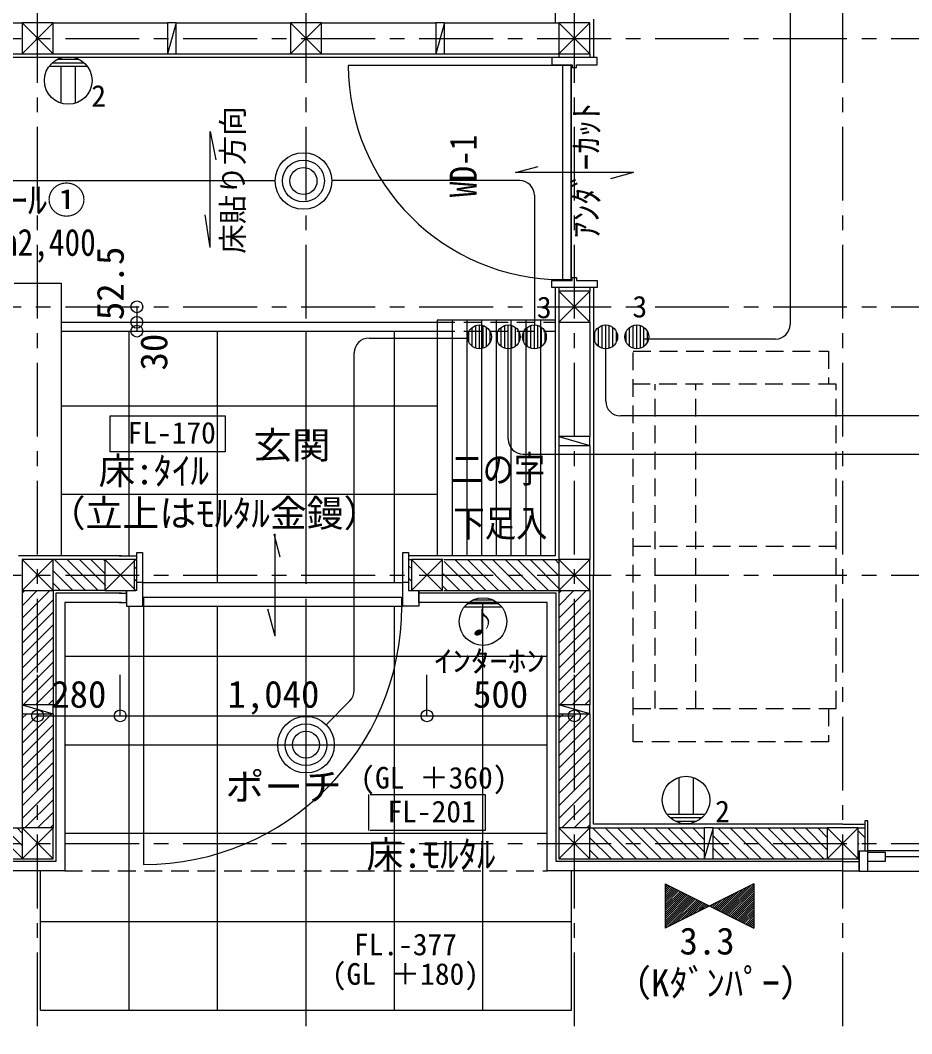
# Model space of a CAD drawing. Units: millimetres at full size, sheet at 1:50. Extents: x -16792 to 54909, y -26252 to 25759.
# Drawn here: x -3395 to -373, y -4376 to -940 of the extents above; entities that cross this region are included whole.
import ezdxf
from ezdxf.enums import TextEntityAlignment as Align

# ---------------------------------------------------------------- set-up
doc = ezdxf.new("R2010")
doc.units = ezdxf.units.MM
doc.header["$LTSCALE"] = 50
doc.header["$PDMODE"] = 32
doc.header["$PDSIZE"] = 40
doc.linetypes.add('CHAIN1', pattern=[8, 5, -1, 1, -1])
doc.linetypes.add('DASHED1', pattern=[1.8, 1.2, -0.6])
for name, color, linetype, lineweight in [('3-1_通り芯・通り番号', 7, 'Continuous', 13), ('3-2_柱(黄)', 4, 'Continuous', 5), ('3-3_仕上線(黄)', 3, 'Continuous', 20), ('3-4_下地・間柱(水色)', 4, 'Continuous', 5), ('3-5_サッシ・室内建具', 7, 'Continuous', 13), ('3-6_住宅設備・造作', 4, 'Continuous', 5), ('3-7_家具点線', 4, 'DASHED1', 5), ('3-8_ハッチング', 1, 'Continuous', 9), ('3-A_文字', 7, 'Continuous', 13), ('3-F_寸法・方位', 7, 'Continuous', 13), ('8-1', 134, 'Continuous', 13), ('8-2', 6, 'Continuous', 13), ('8-A', 6, 'Continuous', 13), ('C-0', 6, 'Continuous', 13)]:
    doc.layers.add(name, color=color, linetype=linetype, lineweight=lineweight)
doc.layers.add('C-A', color=6, linetype='Continuous')
doc.styles.add('ＭＳ ゴシック', font='')
doc.styles.get('ＭＳ ゴシック').set_extended_font_data('MS Gothic')

msp = doc.modelspace()

# ---------------------------------------------------------------- linework, layer by layer
at = {"layer": '3-1_通り芯・通り番号', "color": 1, "linetype": 'CHAIN1', "lineweight": 9}
for p, q in [((-3336.26, -5551.2), (-3336.26, 6242.32)), ((-2426.26, -5551.2), (-2426.26, 6242.32)), ((-1516.26, -5551.2), (-1516.26, 6242.32)), ((-606.26, -5551.2), (-606.26, 6242.32)), ((-7242.18, -1001.2), (4082.32, -1001.2)), ((-7242.18, -1911.2), (4082.32, -1911.2)), ((-7242.18, -2821.2), (4082.32, -2821.2)), ((-7242.18, -3731.2), (4082.32, -3731.2))]:
    msp.add_line(p, q, dxfattribs=at)
at = {"layer": '3-2_柱(黄)'}
for p, q in [((-3283.76, -1053.7), (-3388.76, -948.7)), ((-3388.76, -1053.7), (-3283.76, -948.7)), ((-2373.76, -1053.7), (-2478.76, -948.7)), ((-2478.76, -1053.7), (-2373.76, -948.7)), ((-1568.76, -948.7), (-1463.76, -1053.7)), ((-1463.76, -948.7), (-1568.76, -1053.7)), ((-1463.76, -1858.7), (-1568.76, -1963.7)), ((-1463.76, -1963.7), (-1568.76, -1858.7)), ((-3388.76, -2768.7), (-3283.76, -2873.7)), ((-3283.76, -2768.7), (-3388.76, -2873.7)), ((-3108.76, -2768.7), (-3003.76, -2873.7)), ((-3003.76, -2768.7), (-3108.76, -2873.7)), ((-2068.76, -2768.7), (-1963.76, -2873.7)), ((-1963.76, -2768.7), (-2068.76, -2873.7)), ((-1568.76, -2768.7), (-1463.76, -2873.7)), ((-1463.76, -2768.7), (-1568.76, -2873.7)), ((-3388.76, -3678.7), (-3283.76, -3783.7)), ((-3283.76, -3678.7), (-3388.76, -3783.7)), ((-1568.76, -3678.7), (-1463.76, -3783.7)), ((-1463.76, -3678.7), (-1568.76, -3783.7)), ((-553.76, -3783.7), (-658.76, -3678.7)), ((-658.76, -3783.7), (-553.76, -3678.7))]:
    msp.add_line(p, q, dxfattribs=at)
at = {"layer": '3-2_柱(黄)', "color": 3, "lineweight": 20}
for p, q in [((-3003.76, -2768.7), (-3108.76, -2768.7)), ((-3007.76, -2873.7), (-3007.76, -2768.7)), ((-2068.76, -2768.7), (-2068.76, -2873.7))]:
    msp.add_line(p, q, dxfattribs=at)
for points in [[(-3283.76, -1053.7), (-3283.76, -948.7), (-3388.76, -948.7), (-3388.76, -1053.7)], [(-2373.76, -1053.7), (-2373.76, -948.7), (-2478.76, -948.7), (-2478.76, -1053.7)], [(-1568.76, -948.7), (-1568.76, -1053.7), (-1463.76, -1053.7), (-1463.76, -948.7)], [(-1463.76, -1858.7), (-1568.76, -1858.7), (-1568.76, -1963.7), (-1463.76, -1963.7)], [(-3388.76, -2768.7), (-3388.76, -2873.7), (-3283.76, -2873.7), (-3283.76, -2768.7)], [(-1568.76, -2768.7), (-1568.76, -2873.7), (-1463.76, -2873.7), (-1463.76, -2768.7)], [(-3388.76, -3678.7), (-3388.76, -3783.7), (-3283.76, -3783.7), (-3283.76, -3678.7)], [(-1568.76, -3678.7), (-1568.76, -3783.7), (-1463.76, -3783.7), (-1463.76, -3678.7)], [(-553.76, -3783.7), (-553.76, -3678.7), (-658.76, -3678.7), (-658.76, -3783.7)]]:
    msp.add_lwpolyline(points, close=True, dxfattribs=at)
for points in [[(-3108.76, -2768.7), (-3108.76, -2873.7), (-3003.76, -2873.7)], [(-2068.76, -2873.7), (-1963.76, -2873.7), (-1963.76, -2768.7), (-2068.76, -2768.7)]]:
    msp.add_lwpolyline(points, dxfattribs=at)
at = {"layer": '3-3_仕上線(黄)'}
for p, q in [((-1451.26, -936.2), (-1451.26, -1066.2)), ((-3336.26, -1066.2), (-4246.26, -1066.2)), ((-2426.26, -1066.2), (-3336.26, -1066.2)), ((-1593.26, -1066.2), (-2426.26, -1066.2)), ((-1581.26, -1846.2), (-1581.26, -1911.2)), ((-1451.26, -1846.2), (-1451.26, -1911.2)), ((-1581.26, -1911.2), (-1581.26, -2756.2)), ((-1451.26, -1911.2), (-1451.26, -2821.2)), ((-3052.26, -2756.2), (-3401.26, -2756.2)), ((-3060.26, -2756.2), (-3000.26, -2756.2)), ((-2980.26, -2756.2), (-2980.16, -2756.2)), ((-2098.36, -2756.2), (-2098.26, -2756.2)), ((-1581.26, -2756.2), (-2078.26, -2756.2)), ((-1451.26, -3666.2), (-1451.26, -2821.2)), ((-3052.26, -2913.7), (-3243.76, -2913.7)), ((-3243.76, -2913.7), (-3243.76, -3823.7)), ((-3060.26, -2913.7), (-3035.26, -2913.7)), ((-1608.76, -2913.7), (-2043.26, -2913.7)), ((-1608.76, -3823.7), (-1608.76, -2913.7)), ((-606.26, -3666.2), (-1451.26, -3666.2)), ((-606.26, -3666.2), (-531.26, -3666.2)), ((-3243.76, -3823.7), (-4246.26, -3823.7)), ((-606.26, -3823.7), (-1608.76, -3823.7)), ((-606.26, -3823.7), (-551.26, -3823.7))]:
    msp.add_line(p, q, dxfattribs=at)
at = {"layer": '3-3_仕上線(黄)', "color": 7, "lineweight": 13}
for p, q in [((-3256.26, -1963.7), (-1981.26, -1963.7)), ((-3256.26, -1993.7), (-1981.26, -1993.7))]:
    msp.add_line(p, q, dxfattribs=at)
at = {"layer": '3-3_仕上線(黄)', "color": 2, "linetype": 'DASHED1', "lineweight": 5}
for p, q in [((-1981.26, -1963.7), (-1581.26, -1963.7)), ((-1981.26, -1993.7), (-1581.26, -1993.7))]:
    msp.add_line(p, q, dxfattribs=at)
at = {"layer": '3-3_仕上線(黄)', "color": 7, "lineweight": 13}
msp.add_lwpolyline([(-1581.26, -1956.2), (-1981.26, -1956.2), (-1981.26, -2756.2)], dxfattribs=at)
at = {"layer": '3-4_下地・間柱(水色)'}
for p, q in [((-1581.26, 1246.3), (-1581.26, -948.7)), ((-3776.26, -948.7), (-3388.76, -948.7)), ((-3283.76, -948.7), (-2896.26, -948.7)), ((-2866.26, -948.7), (-2896.26, -1053.7)), ((-2896.26, -948.7), (-2896.26, -1053.7)), ((-2866.26, -948.7), (-2896.26, -948.7)), ((-2866.26, -948.7), (-2478.76, -948.7)), ((-2866.26, -1053.7), (-2866.26, -948.7)), ((-2373.76, -948.7), (-1986.26, -948.7)), ((-1956.26, -948.7), (-1986.26, -1053.7)), ((-1986.26, -948.7), (-1986.26, -1053.7)), ((-1956.26, -948.7), (-1986.26, -948.7)), ((-1956.26, -1053.7), (-1956.26, -948.7)), ((-1956.26, -948.7), (-1568.76, -948.7)), ((-3776.26, -1053.7), (-3388.76, -1053.7)), ((-3283.76, -1053.7), (-2896.26, -1053.7)), ((-2896.26, -1053.7), (-2866.26, -1053.7)), ((-2866.26, -1053.7), (-2478.76, -1053.7)), ((-2373.76, -1053.7), (-1986.26, -1053.7)), ((-1986.26, -1053.7), (-1956.26, -1053.7)), ((-1956.26, -1053.7), (-1568.76, -1053.7)), ((-1568.76, -1053.7), (-1568.76, -1066.2)), ((-1463.76, -1053.7), (-1463.76, -1066.2)), ((-1568.76, -1846.2), (-1568.76, -1858.7)), ((-1463.76, -1846.2), (-1463.76, -1858.7)), ((-1568.76, -1963.7), (-1568.76, -2351.2)), ((-1463.76, -1963.7), (-1463.76, -2351.2)), ((-1568.76, -2351.2), (-1463.76, -2381.2)), ((-1568.76, -2351.2), (-1568.76, -2381.2)), ((-1463.76, -2351.2), (-1568.76, -2351.2)), ((-1463.76, -2381.2), (-1463.76, -2351.2)), ((-1568.76, -2381.2), (-1463.76, -2381.2)), ((-1568.76, -2381.2), (-1568.76, -2768.7)), ((-1463.76, -2381.2), (-1463.76, -2768.7)), ((-3104.76, -2768.7), (-3283.76, -2768.7)), ((-3007.76, -2768.7), (-3000.26, -2768.7)), ((-2980.26, -2768.7), (-2980.16, -2768.7)), ((-2098.36, -2768.7), (-2098.26, -2768.7)), ((-2078.26, -2768.7), (-2072.76, -2768.7)), ((-1961.76, -2768.7), (-1963.76, -2768.7)), ((-1957.76, -2768.7), (-1568.76, -2768.7)), ((-3388.76, -2873.7), (-3388.76, -3261.2)), ((-3283.76, -2873.7), (-3283.76, -3261.2)), ((-3104.76, -2873.7), (-3283.76, -2873.7)), ((-3274.76, -2882.7), (-3274.76, -3792.7)), ((-3052.26, -2882.7), (-3274.76, -2882.7)), ((-3060.26, -2882.7), (-3035.26, -2882.7)), ((-1577.76, -2882.7), (-2043.26, -2882.7)), ((-1963.76, -2873.7), (-1961.76, -2873.7)), ((-1957.76, -2873.7), (-1568.76, -2873.7)), ((-1577.76, -3792.7), (-1577.76, -2882.7)), ((-1568.76, -2873.7), (-1568.76, -3261.2)), ((-1463.76, -2873.7), (-1463.76, -3261.2)), ((-3388.76, -3261.2), (-3283.76, -3291.2)), ((-3388.76, -3261.2), (-3388.76, -3291.2)), ((-3283.76, -3261.2), (-3388.76, -3261.2)), ((-3283.76, -3291.2), (-3283.76, -3261.2)), ((-1463.76, -3291.2), (-1568.76, -3261.2)), ((-1568.76, -3261.2), (-1568.76, -3291.2)), ((-1463.76, -3261.2), (-1568.76, -3261.2)), ((-1463.76, -3291.2), (-1463.76, -3261.2)), ((-3388.76, -3291.2), (-3283.76, -3291.2)), ((-3388.76, -3291.2), (-3388.76, -3678.7)), ((-3283.76, -3291.2), (-3283.76, -3678.7)), ((-1568.76, -3291.2), (-1463.76, -3291.2)), ((-1568.76, -3291.2), (-1568.76, -3678.7)), ((-1463.76, -3291.2), (-1463.76, -3678.7)), ((-3776.26, -3678.7), (-3388.76, -3678.7)), ((-1463.76, -3678.7), (-1076.26, -3678.7)), ((-1046.26, -3678.7), (-1076.26, -3783.7)), ((-1076.26, -3678.7), (-1076.26, -3783.7)), ((-1046.26, -3678.7), (-1076.26, -3678.7)), ((-1046.26, -3678.7), (-658.76, -3678.7)), ((-1046.26, -3783.7), (-1046.26, -3678.7)), ((-553.76, -3678.7), (-531.26, -3678.7)), ((-3274.76, -3792.7), (-4246.26, -3792.7)), ((-3776.26, -3783.7), (-3388.76, -3783.7)), ((-606.26, -3792.7), (-1577.76, -3792.7)), ((-1463.76, -3783.7), (-1076.26, -3783.7)), ((-1076.26, -3783.7), (-1046.26, -3783.7)), ((-1046.26, -3783.7), (-658.76, -3783.7)), ((-606.26, -3792.7), (-551.26, -3792.7)), ((-553.76, -3783.7), (-551.26, -3783.7))]:
    msp.add_line(p, q, dxfattribs=at)
at = {"layer": '3-4_下地・間柱(水色)', "linetype": 'DASHED1'}
msp.add_line((-3243.76, -3823.7), (-1608.76, -3823.7), dxfattribs=at)
at = {"layer": '3-5_サッシ・室内建具'}
for p, q in [((-1556.76, -1093.2), (-2282.76, -1093.2)), ((-1593.26, -1090.2), (-1523.76, -1090.2)), ((-1526.76, -1093.2), (-1526.76, -1819.2)), ((-1523.76, -1090.2), (-1523.76, -1100.2)), ((-1508.76, -1090.2), (-1439.26, -1090.2)), ((-1439.26, -1090.2), (-1439.26, -1066.2)), ((-1316.26, -1456.2), (-1393.53, -1476.9)), ((-1508.76, -1812.2), (-1508.76, -1822.2)), ((-1593.26, -1846.2), (-1593.26, -1822.2)), ((-1593.26, -1822.2), (-1523.76, -1822.2)), ((-1439.26, -1846.2), (-1593.26, -1846.2)), ((-1508.76, -1822.2), (-1439.26, -1822.2)), ((-1439.26, -1822.2), (-1439.26, -1846.2)), ((-2535.26, -2681.7), (-2514.55, -2758.97)), ((-2531.26, -3028.28), (-2531.26, -2681.7)), ((-2980.26, -2744.2), (-2980.26, -2926.7)), ((-2098.26, -2744.2), (-2078.26, -2744.2)), ((-2098.26, -2926.7), (-2098.26, -2744.2)), ((-2078.26, -2744.2), (-2078.26, -2873.7)), ((-2980.26, -2846.7), (-3000.26, -2846.7)), ((-2980.26, -2846.7), (-2098.26, -2846.7)), ((-2078.26, -2846.7), (-2098.26, -2846.7)), ((-3035.26, -2913.7), (-3035.26, -2873.7)), ((-3000.26, -2873.7), (-3007.76, -2873.7)), ((-2078.26, -2873.7), (-2068.76, -2873.7)), ((-2043.26, -2913.7), (-2043.26, -2873.7)), ((-2043.26, -2873.7), (-2043.26, -2926.7)), ((-2980.26, -2926.7), (-2098.26, -2926.7)), ((-2977.26, -2926.7), (-2101.26, -2926.7)), ((-2977.26, -2926.7), (-2977.26, -3802.7)), ((-2531.26, -3028.28), (-2555.96, -2936.07)), ((-2043.26, -2926.7), (-2098.26, -2926.7)), ((-521.26, -3654.2), (-531.26, -3654.2)), ((-531.26, -3654.2), (-531.26, -3756.7)), ((-521.26, -3826.7), (-521.26, -3654.2)), ((-521.26, -3756.7), (-521.26, -3666.2)), ((-551.26, -3756.7), (-521.26, -3756.7)), ((-551.26, -3823.7), (-551.26, -3756.7)), ((-551.26, -3756.7), (-521.26, -3756.7)), ((-551.26, -3756.7), (-551.26, -3826.7)), ((1128.74, -3756.7), (-521.26, -3756.7)), ((-461.26, -3761.7), (-521.26, -3761.7)), ((-461.26, -3791.7), (-461.26, -3761.7)), ((273.74, -3776.7), (-461.26, -3776.7)), ((-551.26, -3823.7), (-551.26, -3814.7)), ((-521.26, -3791.7), (-461.26, -3791.7)), ((-521.26, -3826.7), (-551.26, -3826.7)), ((1128.74, -3826.7), (-521.26, -3826.7))]:
    msp.add_line(p, q, dxfattribs=at)
for points in [[(-1439.26, -1066.2), (-1593.26, -1066.2), (-1593.26, -1090.2)], [(-1523.76, -1100.2), (-1508.76, -1100.2), (-1508.76, -1090.2)], [(-1316.26, -1456.2), (-1716.26, -1456.2), (-1638.98, -1435.49)], [(-1523.76, -1822.2), (-1523.76, -1812.2), (-1508.76, -1812.2)], [(-3000.26, -2873.7), (-3000.26, -2744.2), (-2980.26, -2744.2)], [(-3035.26, -2873.7), (-3035.26, -2926.7), (-2980.26, -2926.7)], [(-2101.26, -2926.7), (-2101.26, -2896.7), (-2977.26, -2896.7), (-2977.26, -2926.7)]]:
    msp.add_lwpolyline(points, dxfattribs=at)
msp.add_lwpolyline([(-1526.76, -1093.2), (-1556.76, -1093.2), (-1556.76, -1819.2), (-1526.76, -1819.2)], close=True, dxfattribs=at)
for centre, radius, start, end in [((-1556.76, -1093.2), 726, 180, 270), ((-2977.26, -2926.7), 876, 270, 0)]:
    msp.add_arc(centre, radius, start, end, dxfattribs=at)
at = {"layer": '3-6_住宅設備・造作'}
for p, q in [((-1931.26, -1956.2), (-1931.26, -2756.2)), ((-1881.26, -1956.2), (-1881.26, -2756.2)), ((-1831.26, -1956.2), (-1831.26, -2756.2)), ((-1781.26, -1956.2), (-1781.26, -2756.2)), ((-1731.26, -1956.2), (-1731.26, -2756.2)), ((-1681.26, -1956.2), (-1681.26, -2756.2)), ((-1631.26, -1956.2), (-1631.26, -2756.2)), ((-3026.26, -2756.2), (-3026.26, -1993.7)), ((-2726.26, -2846.7), (-2726.26, -1993.7)), ((-2426.26, -2846.7), (-2426.26, -1993.7)), ((-2126.26, -2846.7), (-2126.26, -1993.7)), ((-3256.26, -2246.7), (-1981.26, -2246.7)), ((-3256.26, -2546.7), (-1981.26, -2546.7)), ((-1826.26, -4296.2), (-1826.26, -2913.7)), ((-3026.26, -4296.2), (-3026.26, -2926.7)), ((-2726.26, -4296.2), (-2726.26, -2926.7)), ((-2426.26, -4296.2), (-2426.26, -2926.7)), ((-2126.26, -4296.2), (-2126.26, -2926.7)), ((-3243.76, -3096.2), (-1608.76, -3096.2)), ((-3243.76, -3396.2), (-1608.76, -3396.2)), ((-3243.76, -3696.2), (-1608.76, -3696.2))]:
    msp.add_line(p, q, dxfattribs=at)
at = {"layer": '3-6_住宅設備・造作', "color": 7, "lineweight": 13}
for p, q in [((-3326.26, -4296.2), (-3326.26, -3823.7)), ((-1526.26, -4296.2), (-1526.26, -3823.7)), ((-3326.26, -3996.2), (-1526.26, -3996.2)), ((-3326.26, -4296.2), (-1526.26, -4296.2))]:
    msp.add_line(p, q, dxfattribs=at)
at = {"layer": '3-7_家具点線'}
for p, q in [((-1317.22, -3386.4), (-1317.22, -2061.4)), ((-1317.22, -2061.4), (-654.22, -2061.4)), ((-654.22, -2061.4), (-654.22, -2173.4)), ((-629.22, -2173.4), (-1317.22, -2173.4)), ((-1242.22, -3273.4), (-1242.22, -2173.4)), ((-1104.22, -3273.4), (-1104.22, -2173.4)), ((-629.22, -3273.4), (-629.22, -2173.4)), ((-1317.22, -2723.4), (-629.22, -2723.4)), ((-1317.22, -3273.4), (-629.22, -3273.4)), ((-654.22, -3273.4), (-654.22, -3386.4)), ((-654.22, -3386.4), (-1317.22, -3386.4))]:
    msp.add_line(p, q, dxfattribs=at)
at = {"layer": '3-8_ハッチング'}
for p, q in [((-3104.76, -2768.7), (-3283.76, -2768.7)), ((-3173.82, -2873.7), (-3278.82, -2768.7)), ((-3131.4, -2873.7), (-3236.4, -2768.7)), ((-3104.76, -2857.91), (-3193.97, -2768.7)), ((-3108.76, -2815.48), (-3155.54, -2768.7)), ((-3108.76, -2773.06), (-3113.12, -2768.7)), ((-3007.76, -2768.7), (-3000.26, -2768.7)), ((-2980.26, -2768.7), (-2980.16, -2768.7)), ((-2980.16, -2778.38), (-2980.26, -2778.28)), ((-2098.36, -2768.7), (-2098.26, -2768.7)), ((-2098.36, -2769.22), (-2098.26, -2769.32)), ((-2078.26, -2768.7), (-2068.76, -2768.7)), ((-1957.76, -2768.7), (-1568.76, -2768.7)), ((-1858.6, -2873.7), (-1957.76, -2774.54)), ((-1816.18, -2873.7), (-1921.18, -2768.7)), ((-1773.75, -2873.7), (-1878.75, -2768.7)), ((-1731.32, -2873.7), (-1836.32, -2768.7)), ((-1688.9, -2873.7), (-1793.9, -2768.7)), ((-1646.47, -2873.7), (-1751.47, -2768.7)), ((-1604.04, -2873.7), (-1709.04, -2768.7)), ((-1568.76, -2866.56), (-1666.62, -2768.7)), ((-1568.76, -2824.13), (-1624.19, -2768.7)), ((-1568.76, -2781.71), (-1581.77, -2768.7)), ((-3216.25, -2873.7), (-3283.76, -2806.19)), ((-3007.76, -2793.2), (-3000.26, -2800.7)), ((-2098.36, -2811.65), (-2098.26, -2811.75)), ((-2078.26, -2789.32), (-2068.76, -2798.82)), ((-1961.76, -2816.97), (-1905.03, -2873.7)), ((-3258.67, -2873.7), (-3283.76, -2848.61)), ((-3000.26, -2843.13), (-3007.76, -2835.63)), ((-2980.26, -2820.7), (-2980.16, -2820.8)), ((-2078.26, -2831.75), (-2068.76, -2841.25)), ((-3388.76, -2873.7), (-3388.76, -3261.2)), ((-3295.23, -2873.7), (-3388.76, -2967.22)), ((-3337.66, -2873.7), (-3388.76, -2924.8)), ((-3380.09, -2873.7), (-3388.76, -2882.37)), ((-1961.76, -2859.4), (-1947.46, -2873.7)), ((-1568.76, -2882.37), (-1560.09, -2873.7)), ((-1568.76, -2924.8), (-1517.66, -2873.7)), ((-1568.76, -2967.22), (-1475.24, -2873.7)), ((-1463.76, -2873.7), (-1463.76, -3261.2)), ((-3283.76, -2904.65), (-3388.76, -3009.65)), ((-1568.76, -3009.65), (-1463.76, -2904.65)), ((-3283.76, -2947.08), (-3388.76, -3052.08)), ((-1568.76, -3052.07), (-1463.76, -2947.07)), ((-3283.76, -2989.5), (-3388.76, -3094.5)), ((-1568.76, -3094.5), (-1463.76, -2989.5)), ((-3283.76, -3031.93), (-3388.76, -3136.93)), ((-1568.76, -3136.93), (-1463.76, -3031.93)), ((-3283.76, -3074.35), (-3388.76, -3179.35)), ((-1568.76, -3179.35), (-1463.76, -3074.35)), ((-3283.76, -3116.78), (-3388.76, -3221.78)), ((-1568.76, -3221.78), (-1463.76, -3116.78)), ((-3283.76, -3159.21), (-3385.75, -3261.2)), ((-1565.75, -3261.2), (-1463.76, -3159.21)), ((-3283.76, -3201.63), (-3343.32, -3261.2)), ((-1463.76, -3201.63), (-1523.32, -3261.2)), ((-3283.76, -3244.06), (-3300.9, -3261.2)), ((-1463.76, -3244.06), (-1480.9, -3261.2)), ((-3388.76, -3291.2), (-3388.76, -3678.7)), ((-3288.47, -3291.2), (-3388.76, -3391.49)), ((-3330.9, -3291.2), (-3388.76, -3349.06)), ((-3373.32, -3291.2), (-3388.76, -3306.63)), ((-1553.32, -3291.2), (-1568.76, -3306.63)), ((-1510.9, -3291.2), (-1568.76, -3349.06)), ((-1568.76, -3391.49), (-1468.47, -3291.2)), ((-1463.76, -3291.2), (-1463.76, -3678.7)), ((-3283.76, -3328.91), (-3388.76, -3433.91)), ((-1568.76, -3433.91), (-1463.76, -3328.91)), ((-3283.76, -3371.34), (-3388.76, -3476.34)), ((-1568.76, -3476.34), (-1463.76, -3371.34)), ((-3283.76, -3413.77), (-3388.76, -3518.77)), ((-1568.76, -3518.76), (-1463.76, -3413.76)), ((-3283.76, -3456.19), (-3388.76, -3561.19)), ((-1568.76, -3561.19), (-1463.76, -3456.19)), ((-3283.76, -3498.62), (-3388.76, -3603.62)), ((-1568.76, -3603.62), (-1463.76, -3498.62)), ((-3283.76, -3541.04), (-3388.76, -3646.04)), ((-1568.76, -3646.04), (-1463.76, -3541.04)), ((-3283.76, -3583.47), (-3378.99, -3678.7)), ((-1558.99, -3678.7), (-1463.76, -3583.47)), ((-3283.76, -3625.9), (-3336.56, -3678.7)), ((-1463.76, -3625.9), (-1516.56, -3678.7)), ((-3283.76, -3668.32), (-3294.13, -3678.7)), ((-1463.76, -3668.32), (-1474.13, -3678.7)), ((-3776.26, -3678.7), (-3388.76, -3678.7)), ((-3388.76, -3780.89), (-3490.95, -3678.7)), ((-3388.76, -3738.47), (-3448.53, -3678.7)), ((-3388.76, -3696.04), (-3406.1, -3678.7)), ((-1463.76, -3678.7), (-1076.26, -3678.7)), ((-1349.49, -3783.7), (-1454.49, -3678.7)), ((-1307.06, -3783.7), (-1412.06, -3678.7)), ((-1264.63, -3783.7), (-1369.63, -3678.7)), ((-1222.21, -3783.7), (-1327.21, -3678.7)), ((-1179.78, -3783.7), (-1284.78, -3678.7)), ((-1137.35, -3783.7), (-1242.35, -3678.7)), ((-1094.93, -3783.7), (-1199.93, -3678.7)), ((-1076.26, -3759.94), (-1157.5, -3678.7)), ((-1115.07, -3678.7), (-1076.26, -3717.51)), ((-1046.26, -3678.7), (-658.76, -3678.7)), ((-967.65, -3783.7), (-1046.26, -3705.09)), ((-925.22, -3783.7), (-1030.22, -3678.7)), ((-882.8, -3783.7), (-987.8, -3678.7)), ((-840.37, -3783.7), (-945.37, -3678.7)), ((-797.94, -3783.7), (-902.94, -3678.7)), ((-755.52, -3783.7), (-860.52, -3678.7)), ((-713.09, -3783.7), (-818.09, -3678.7)), ((-670.66, -3783.7), (-775.66, -3678.7)), ((-658.76, -3753.18), (-733.24, -3678.7)), ((-658.76, -3710.75), (-690.81, -3678.7)), ((-553.76, -3678.7), (-531.26, -3678.7)), ((-531.26, -3710.97), (-553.76, -3688.47)), ((-1391.91, -3783.7), (-1463.76, -3711.85)), ((-551.26, -3733.4), (-553.76, -3730.9)), ((-1434.34, -3783.7), (-1463.76, -3754.28)), ((-1046.26, -3747.51), (-1010.07, -3783.7)), ((-551.26, -3775.82), (-553.76, -3773.32))]:
    msp.add_line(p, q, dxfattribs=at)
at = {"layer": '3-A_文字'}
for p, q in [((-2750.73, -1710.54), (-2750.73, -1316.29)), ((-2750.73, -1316.29), (-2732.51, -1413.28)), ((-2750.73, -1710.54), (-2768.14, -1599.84))]:
    msp.add_line(p, q, dxfattribs=at)
at = {"layer": '3-F_寸法・方位'}
for p, q in [((-2999.79, -1911.2), (-2999.79, -1963.7)), ((-2999.79, -1963.7), (-2999.79, -1993.7)), ((-3336.26, -3298.34), (-3336.26, -3159.25)), ((-3056.26, -3298.34), (-3056.26, -3159.25)), ((-2016.26, -3298.34), (-2016.26, -3159.25)), ((-1516.26, -3298.34), (-1516.26, -3159.25)), ((-3336.26, -3298.34), (-3056.26, -3298.34)), ((-3056.26, -3298.34), (-2016.26, -3298.34)), ((-2016.26, -3298.34), (-1516.26, -3298.34))]:
    msp.add_line(p, q, dxfattribs=at)
at = {"layer": '3-F_寸法・方位', "color": 2, "lineweight": 5}
for p, q in [((-3090, -2280.8), (-2700.39, -2280.8)), ((-3090, -2402.55), (-3090, -2280.8)), ((-2700.39, -2280.8), (-2700.39, -2402.55)), ((-2700.39, -2402.55), (-3090, -2402.55)), ((-2212.77, -3687.07), (-2212.77, -3565.32))]:
    msp.add_line(p, q, dxfattribs=at)
at = {"layer": '3-F_寸法・方位'}
msp.add_lwpolyline([(-3416.26, -1831.2), (-3256.26, -1831.2), (-3256.26, -2756.2)], dxfattribs=at)
at = {"layer": '3-F_寸法・方位', "color": 2, "lineweight": 5}
msp.add_lwpolyline([(-2208.77, -3565.32), (-1819.16, -3565.32), (-1819.16, -3687.07), (-2208.77, -3687.07)], dxfattribs=at)
at = {"layer": '3-F_寸法・方位'}
for p in [(-2999.79, -1911.2), (-2999.79, -1963.7), (-2999.79, -1993.7), (-3336.26, -3298.34), (-3056.26, -3298.34), (-2016.26, -3298.34), (-1516.26, -3298.34)]:
    msp.add_point(p, dxfattribs=at)
at = {"layer": '8-1'}
for p, q in [((-784.92, 288.77), (-784.92, -1970.81)), ((-3695.27, -1483.21), (-2530.98, -1483.21)), ((-1701.76, -1483.21), (-2337.57, -1483.21)), ((-1651.76, -1533.21), (-1651.76, -1972.75)), ((-1862.45, -2045.56), (-1862.45, -1981.02)), ((-1850.35, -2051.76), (-1850.35, -1974.81)), ((-1838.24, -2053.62), (-1838.24, -1972.95)), ((-1826.14, -2051.76), (-1826.14, -1974.81)), ((-1814.04, -2045.56), (-1814.04, -1981.02)), ((-1764.5, -2045.56), (-1764.5, -1981.02)), ((-1752.4, -2051.76), (-1752.4, -1974.81)), ((-1740.29, -2053.62), (-1740.29, -1972.95)), ((-1728.19, -2051.76), (-1728.19, -1974.81)), ((-1716.09, -2045.56), (-1716.09, -1981.02)), ((-1676.11, -2045.56), (-1676.11, -1981.02)), ((-1664.01, -2051.76), (-1664.01, -1974.81)), ((-1651.91, -2053.62), (-1651.91, -1972.95)), ((-1639.81, -2051.76), (-1639.81, -1974.81)), ((-1627.71, -2045.56), (-1627.71, -1981.02)), ((-1434.36, -2045.56), (-1434.36, -1981.02)), ((-1422.26, -2051.76), (-1422.26, -1974.81)), ((-1410.16, -2053.62), (-1410.16, -1972.95)), ((-1398.06, -2051.76), (-1398.06, -1974.81)), ((-1385.96, -2045.56), (-1385.96, -1981.02)), ((-1328.94, -2045.56), (-1328.94, -1981.02)), ((-1316.84, -2051.76), (-1316.84, -1974.81)), ((-1304.74, -2053.62), (-1304.74, -1972.95)), ((-1292.63, -2051.76), (-1292.63, -1974.81)), ((-1280.53, -2045.56), (-1280.53, -1981.02)), ((-2212.59, -2017.46), (-1872.6, -2017.46)), ((-1874.55, -2030.87), (-1874.55, -1995.7)), ((-1801.94, -2030.87), (-1801.94, -1995.7)), ((-1776.6, -2030.87), (-1776.6, -1995.7)), ((-1703.99, -2030.87), (-1703.99, -1995.7)), ((-1688.21, -2030.87), (-1688.21, -1995.7)), ((-1615.61, -2030.87), (-1615.61, -1995.7)), ((-1446.46, -2030.87), (-1446.46, -1995.7)), ((-1373.86, -2030.87), (-1373.86, -1995.7)), ((-1341.04, -2030.87), (-1341.04, -1995.7)), ((-834.92, -2020.81), (-1282.66, -2020.81)), ((-1268.43, -2030.87), (-1268.43, -1995.7)), ((-1740.37, -2360.48), (-1740.37, -2052.5)), ((-1410.16, -2231.42), (-1410.16, -2053.62)), ((-2262.59, -3211.82), (-2262.59, -2067.46)), ((123.02, -2281.42), (-1360.16, -2281.42)), ((-1690.37, -2410.48), (-229.89, -2410.48)), ((-2277.23, -3247.17), (-2358.38, -3328.32))]:
    msp.add_line(p, q, dxfattribs=at)
for centre, radius in [((-2434.99, -1484.59), 96), ((-2434.99, -1484.59), 71), ((-2434.99, -1484.59), 46), ((-1838.24, -2013.29), 40.34), ((-1740.29, -2013.29), 40.34), ((-1651.91, -2013.29), 40.34), ((-1410.16, -2013.29), 40.34), ((-1304.74, -2013.29), 40.34), ((-2426.26, -3396.2), 96), ((-2426.26, -3396.2), 71), ((-2426.26, -3396.2), 46)]:
    msp.add_circle(centre, radius, dxfattribs=at)
for centre, start, end in [((-1701.76, -1533.21), 0, 90), ((-834.92, -1970.81), 270, 0), ((-2212.59, -2067.46), 90, 180), ((-1360.16, -2231.42), 180, 270), ((-1690.37, -2360.48), 180, 270), ((-2312.59, -3211.82), 315, 360)]:
    msp.add_arc(centre, 50, start, end, dxfattribs=at)
at = {"layer": '8-2'}
for p, q in [((-3296.97, -1095.47), (-3167.89, -1095.47)), ((-3285.79, -1083.37), (-3179.07, -1083.37)), ((-3267.59, -1071.27), (-3197.26, -1071.27)), ((-3256.63, -1220.83), (-3256.63, -1095.47)), ((-3208.22, -1220.83), (-3208.22, -1095.47)), ((-1162.04, -3507.04), (-1162.04, -3632.4)), ((-1113.63, -3507.04), (-1113.63, -3632.4)), ((-1073.29, -3632.4), (-1202.37, -3632.4)), ((-1084.47, -3644.5), (-1191.2, -3644.5)), ((-1102.67, -3656.61), (-1173, -3656.61))]:
    msp.add_line(p, q, dxfattribs=at)
for centre in [(-3232.43, -1143.88), (-1137.84, -3584)]:
    msp.add_circle(centre, 80.68, dxfattribs=at)
at = {"layer": '8-A'}
for p, q in [((-1772.75, -2918.2), (-1879.48, -2918.2)), ((-1790.95, -2906.1), (-1861.28, -2906.1)), ((-1761.57, -2930.3), (-1890.66, -2930.3))]:
    msp.add_line(p, q, dxfattribs=at)
msp.add_circle((-1826.12, -2978.7), 80.68, dxfattribs=at)
at = {"layer": 'C-0'}
for p, q in [((-1208.2, -3867.92), (-908.2, -4017.92)), ((-1208.2, -3867.92), (-1208.2, -4017.92)), ((-908.2, -3867.92), (-1208.2, -4017.92)), ((-1208.2, -3873.99), (-1204.15, -3869.95)), ((-1208.2, -3881.06), (-1199.44, -3872.3)), ((-1208.2, -3888.14), (-1194.73, -3874.66)), ((-1208.2, -3895.21), (-1190.01, -3877.02)), ((-1208.2, -3902.28), (-1185.3, -3879.37)), ((-1208.2, -3909.35), (-1180.58, -3881.73)), ((-1015.59, -3964.23), (-930.37, -3879.01)), ((-1010.88, -3966.58), (-916.23, -3871.94)), ((-1006.16, -3968.94), (-908.2, -3870.98)), ((-1001.45, -3971.3), (-908.2, -3878.05)), ((-908.2, -3867.92), (-908.2, -4017.92)), ((-1208.2, -3916.42), (-1175.87, -3884.09)), ((-1208.2, -3923.49), (-1171.16, -3886.45)), ((-1208.2, -3930.56), (-1166.44, -3888.8)), ((-1208.2, -3937.63), (-1161.73, -3891.16)), ((-1208.2, -3944.7), (-1157.01, -3893.52)), ((-1208.2, -3951.78), (-1152.3, -3895.87)), ((-1208.2, -3958.85), (-1147.58, -3898.23)), ((-1208.2, -3965.92), (-1142.87, -3900.59)), ((-1208.2, -3972.99), (-1138.16, -3902.94)), ((-1208.2, -3980.06), (-1133.44, -3905.3)), ((-1208.2, -3987.13), (-1128.73, -3907.66)), ((-1208.2, -3994.2), (-1124.01, -3910.02)), ((-1208.2, -4001.27), (-1119.3, -3912.37)), ((-1208.2, -4008.34), (-1114.59, -3914.73)), ((-1208.2, -4015.42), (-1109.87, -3917.09)), ((-1039.16, -3952.44), (-1001.08, -3914.36)), ((-1034.45, -3954.8), (-986.94, -3907.29)), ((-1029.73, -3957.16), (-972.8, -3900.22)), ((-1025.02, -3959.51), (-958.66, -3893.15)), ((-1020.31, -3961.87), (-944.51, -3886.08)), ((-996.74, -3973.65), (-908.2, -3885.12)), ((-992.02, -3976.01), (-908.2, -3892.19)), ((-987.31, -3978.37), (-908.2, -3899.26)), ((-982.59, -3980.73), (-908.2, -3906.33)), ((-977.88, -3983.08), (-908.2, -3913.41)), ((-1199.07, -4013.36), (-1105.16, -3919.44)), ((-1184.93, -4006.29), (-1100.44, -3921.8)), ((-1170.79, -3999.22), (-1095.73, -3924.16)), ((-1156.65, -3992.14), (-1091.02, -3926.51)), ((-1142.5, -3985.07), (-1086.3, -3928.87)), ((-1128.36, -3978), (-1081.59, -3931.23)), ((-1114.22, -3970.93), (-1076.87, -3933.59)), ((-1100.08, -3963.86), (-1072.16, -3935.94)), ((-1085.94, -3956.79), (-1067.45, -3938.3)), ((-1071.79, -3949.72), (-1062.73, -3940.66)), ((-1058.02, -3943.01), (-1057.65, -3942.65)), ((-1053.3, -3945.37), (-1043.51, -3935.58)), ((-1048.59, -3947.73), (-1029.37, -3928.51)), ((-1043.88, -3950.08), (-1015.23, -3921.43)), ((-973.17, -3985.44), (-908.2, -3920.48)), ((-968.45, -3987.8), (-908.2, -3927.55)), ((-963.74, -3990.15), (-908.2, -3934.62)), ((-959.02, -3992.51), (-908.2, -3941.69)), ((-954.31, -3994.87), (-908.2, -3948.76)), ((-949.59, -3997.23), (-908.2, -3955.83)), ((-944.88, -3999.58), (-908.2, -3962.9)), ((-940.17, -4001.94), (-908.2, -3969.97)), ((-935.45, -4004.3), (-908.2, -3977.04)), ((-930.74, -4006.65), (-908.2, -3984.12)), ((-926.02, -4009.01), (-908.2, -3991.19)), ((-921.31, -4011.37), (-908.2, -3998.26)), ((-916.6, -4013.72), (-908.2, -4005.33)), ((-911.88, -4016.08), (-908.2, -4012.4))]:
    msp.add_line(p, q, dxfattribs=at)

# ---------------------------------------------------------------- texts
at = {"layer": '3-6_住宅設備・造作', "color": 7, "style": 'ＭＳ ゴシック'}
for s, p in [('(GL ＋360)', (-2242.16, -3566.9)), ('FL.-377', (-2263.65, -4132.31)), ('(GL ＋180)', (-2338.65, -4232.31))]:
    msp.add_text(s, height=73.31, dxfattribs=at).set_placement(p, align=Align.BOTTOM_LEFT)
at = {"layer": '3-A_文字', "style": 'ＭＳ ゴシック'}
for s, height, p in [('ｱﾝﾀﾞｰｶｯﾄ', 84.31, (-1408.66, -1679.66)), ('床貼り方向', 73.31, (-2615.89, -1731.37))]:
    msp.add_text(s, height=height, rotation=90, dxfattribs=at).set_placement(p, align=Align.BOTTOM_LEFT)
at = {"layer": '3-A_文字', "style": 'ＭＳ ゴシック', "width": 0.85}
msp.add_text('WD-1', height=91.64, rotation=90, dxfattribs=at).set_placement((-1819.97, -1539.73), align=Align.BOTTOM_LEFT)
at = {"layer": '3-A_文字', "style": 'ＭＳ ゴシック'}
for s, width, p in [('ﾎｰﾙ①', 1.05, (-3500.78, -1622.63)), ('ch2,400', 0.85, (-3509.95, -1765.86)), ('玄関', 1.05, (-2605.01, -2453.7)), ('二の字', 0.85, (-1933.69, -2535.27)), ('下足入', 0.85, (-1926.41, -2718.5)), ('ポーチ', 1.05, (-2699.01, -3611.83))]:
    msp.add_text(s, height=91.64, dxfattribs=dict(at, width=width)).set_placement(p, align=Align.BOTTOM_LEFT)
at = {"layer": '3-F_寸法・方位', "style": 'ＭＳ ゴシック'}
for s, p in [('52.5', (-3016.68, -1956.5)), ('30', (-2868.95, -2127.22))]:
    msp.add_text(s, height=91.64, rotation=90, dxfattribs=at).set_placement(p, align=Align.BOTTOM_LEFT)
for s, height, p in [('FL-170', 73.31, (-3031.28, -2396.89)), ('床:ﾀｲﾙ', 91.64, (-3129.92, -2540.63)), ('（立上はﾓﾙﾀﾙ金鏝）', 91.64, (-3298.73, -2684.62)), ('280', 91.64, (-3290.01, -3298.34)), ('1,040', 91.64, (-2692.51, -3298.34)), ('500', 91.64, (-1860.01, -3298.34)), ('FL-201', 73.31, (-2150.05, -3681.42)), ('床:ﾓﾙﾀﾙ', 91.64, (-2221.23, -3841.32))]:
    msp.add_text(s, height=height, dxfattribs=at).set_placement(p, align=Align.BOTTOM_LEFT)
at = {"layer": '8-A', "color": 7, "style": 'ＭＳ ゴシック'}
for s, p in [('2', (-3154.11, -1254.66)), ('3', (-1643.46, -1971.88)), ('3', (-1319.55, -1969.36)), ('♪', (-1880.51, -3040.58)), ('2', (-1038.95, -3680.96))]:
    msp.add_text(s, height=73.31, dxfattribs=at).set_placement(p, align=Align.BOTTOM_LEFT)
at = {"layer": '8-A', "color": 7, "style": 'ＭＳ ゴシック', "width": 1.25}
msp.add_text('ｲﾝﾀｰﾎﾝ', height=73.31, dxfattribs=at).set_placement((-1991.86, -3171.3), align=Align.BOTTOM_LEFT)
at = {"layer": 'C-A', "style": 'ＭＳ ゴシック'}
for s, p in [('3.3', (-1159.92, -4135.25)), ('（Kﾀﾞﾝﾊﾟｰ）', (-1381.24, -4277.23))]:
    msp.add_text(s, height=91.64, dxfattribs=at).set_placement(p, align=Align.BOTTOM_LEFT)

doc.saveas('drawing.dxf')
